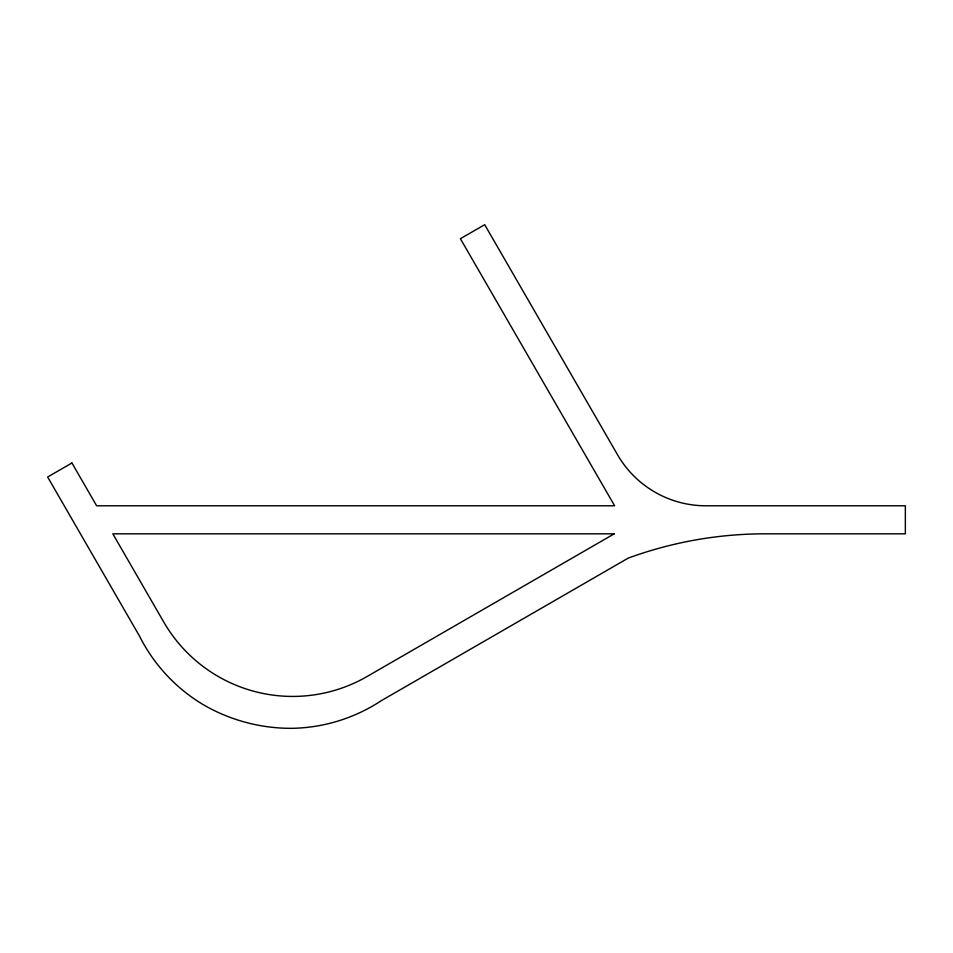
<?xml version="1.0" encoding="UTF-8"?>
<svg xmlns="http://www.w3.org/2000/svg" width="953" height="953" viewBox="0 0 953 953"><rect width="100%" height="100%" fill="white"/><g stroke="black" fill="none" stroke-linecap="round" stroke-linejoin="round"><path stroke-width="1.43" d="M71.928 462.991L47.65 477.012L139.436 635.996A167.418 167.418 0 0 0 202.56 704.255C229.661 720.23 260.896 728.592 292.357 728.318A167.418 167.418 0 0 0 381.152 700.765L628.241 558.101A398.247 398.247 0 0 1 765.164 533.823L905.35 533.823L905.35 505.781L705.899 505.781A102.042 102.042 0 0 1 617.532 454.76L484.696 224.682L460.406 238.703L614.614 505.781L96.634 505.781L71.928 462.991M614.22 533.823L367.131 676.475A148.906 148.906 0 0 1 163.713 621.975L112.823 533.823L614.22 533.823"/></g></svg>
